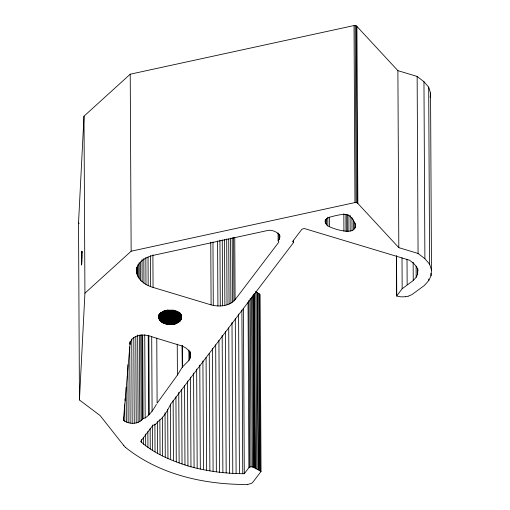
<?xml version="1.0" encoding="UTF-8"?>
<svg xmlns="http://www.w3.org/2000/svg" width="510" height="510" viewBox="0 0 510 510"><rect width="100%" height="100%" fill="white"/><g stroke="black" fill="none" stroke-linecap="round" stroke-linejoin="round"><path stroke-width="0.76" d="M81.498 261.273L81.504 262.306M81.944 254.866L81.861 251.258L81.931 252.565M81.498 261.388L81.511 260.036M81.951 254.751L81.925 257.544M81.504 260.948L81.504 260.502M81.944 255.637L81.944 255.191M136.521 271.766C136.266 261.636 147.307 256.243 155.92 254.783L267.623 230.501C273.194 229.086 283.789 234.574 278.122 240.79L278.862 242.084L235.091 299.67C229.296 306.338 219.128 307.045 211.095 304.884L153.064 287.41C144.292 285.077 134.793 277.772 136.521 267.603M81.511 260.081L81.523 258.595M81.511 259.565L81.517 259.08M81.931 257.059L81.938 256.575M81.523 258.748L81.536 258.054M81.925 257.391L81.606 264.919L81.517 263.581M81.536 258.111L81.645 253.993M81.543 257.62L81.555 257.129M81.893 259.01L81.906 258.519M81.574 256.173L81.6 255.261M81.874 259.966L81.849 260.884M81.613 254.821L81.625 254.401M81.836 261.318L81.804 262.146M81.638 254.107L81.842 251.22L81.74 252.016M81.657 253.61L81.721 252.329M81.791 262.529L81.727 263.817M130.088 343.657C131.676 333.731 145.618 333.744 152.981 337.135L182.382 346.099L185.965 348.018L188.649 350.453M79.445 399.967L78.521 222.959L84.003 116.172L130.222 74.199L354.036 25.551L354.96 202.566L131.147 251.213L84.928 293.18L79.445 399.967L100.1 415.542L123.458 445.128M124.854 403.55L130.075 343.772M81.708 264.129L81.606 264.919L81.504 262.586M124.771 404.487L124.816 403.945M430.191 97.327L430.555 93.069L428.687 87.172L423.963 81.727L417.142 76.443L397.889 70.648L356.917 26.424L356.248 25.819L354.176 25.545M408.223 296.176L411.87 294.646L424.326 285.523L428.725 280.615L431.001 275.757L431.479 270.083L430.555 93.069M142.672 335.089L143.112 418.436C138.892 424.588 128.966 424.62 123.407 420.265L124.759 404.659M396.404 255.561L396.621 296.042L402.167 288.743L413.247 280.532L416.173 277.262L417.582 274.246L417.888 269.012M125.122 400.465L125.122 398.75M180.527 314.02L180.559 320.376C184.543 310.367 167.363 307.664 161.396 312.885C152.146 322.052 171.188 327.535 177.391 322.957L177.333 311.846M190.383 357.453L190.619 354.571M325.405 219.81C324.507 222.966 326.61 225.751 329.498 226.74C333.055 228.607 357.606 237.335 355.272 223.922C353.251 219.287 350.077 214.372 344.416 214.41C339.29 214.449 334.279 216.01 329.345 217.26C327.108 218.095 324.698 220.288 325.405 222.908M156.774 338.149L157.112 403.238L177.41 375.073L182.363 367.047L188.942 360.398L190.37 357.612L190.338 352.066M170.614 404.271L293.467 242.626L293.454 240.242M170.429 404.64C167.529 410.397 164.29 416.651 159.145 420.584L155.014 424.804L152.949 425.251L140.639 441.45C154.536 454.142 173.069 461.34 190.969 466.86L190.53 377.094M156.417 404.379C153.478 409.555 150.08 414.502 145.178 417.983L143.112 418.436M177.805 322.734L180.546 320.388M292.727 241.332L301.894 229.27L304.202 228.486L409.517 260.202L413.616 263.377L416.759 267.004L417.9 270.6M191.001 466.79C208.354 471.438 226.332 473.675 244.29 473.726L248.905 467.651L248.038 302.551M255.752 291.771L260.094 294.474L261.024 471.482L252.743 482.358L251.494 483.391L247.605 484.5M249.014 467.574L250.939 466.79M408.057 296.214L405.597 296.718M405.425 296.75L401.007 296.858L396.755 296.087L396.55 256.396M355.1 202.559L357.172 202.827L357.848 203.433L398.82 247.656L418.072 253.457L424.894 258.736L429.611 264.186L431.479 270.083M247.541 484.494C204.491 484.685 159.451 474.778 125.326 447.251M252.272 466.937L251.092 466.758L250.212 298.477M252.565 467.007L254.127 467.594M261.024 471.482L254.209 467.625L253.304 294.589M78.521 222.959L79.197 223.469M125.218 447.162L123.968 445.797M123.509 445.198L123.943 445.765M188.732 350.568L190.236 353.226L190.632 356.152M292.816 241.491L293.467 242.626M81.938 252.864L81.944 253.553M81.511 263.243L81.498 262.204M430.988 273.379L431.001 275.757M428.687 87.172L429.611 264.186M428.712 279.027L428.725 280.615M423.963 81.727L424.894 258.736M417.142 76.443L418.072 253.457M417.55 268.693L417.582 274.246M416.109 266.15L416.173 277.262M413.151 262.274L413.247 280.532M407.018 259.335L407.152 284.739M402.007 257.786L402.167 288.743M397.889 70.648L398.82 247.656M356.917 26.424L357.848 203.433M356.248 25.819L357.172 202.827M355.196 25.5L356.127 202.508M355.521 224.011L355.534 227.186M354.756 222.857L354.781 228.41M353.532 219.976L353.583 229.5M351.951 217.681L352.015 230.38M350.077 215.124L350.16 230.998M348.03 214.665L348.113 231.336M346.978 214.716L347.068 231.387M345.914 214.691L346.003 231.362M343.829 213.62L343.925 231.081M329.454 217.209L329.498 226.74M327.803 217.158L327.853 225.892M326.521 218.49L326.553 224.84M325.667 219.663L325.686 223.629M325.272 219.944L325.284 222.328M279.856 235.601L279.862 237.188M279.639 234.492L279.659 238.463M279.04 234.115L279.072 239.668M278.077 232.853L278.122 240.79M259.278 293.887L260.208 470.896M258.736 293.518L259.666 470.526M257.614 292.81L258.538 469.818M257.034 292.466L257.958 469.481M255.829 291.816L256.753 468.824M254.586 293.575L255.504 468.206M253.954 294.079L254.866 467.912M252.641 295.896L253.54 467.351M251.545 297.094L252.431 466.962M248.931 300.32L249.804 467.007M243.423 308.62L244.29 473.726M241.887 310.207L242.747 473.726M238.591 314.122L239.426 473.669M235.295 318.769L236.105 473.554M234.766 237.756L235.091 299.67M233.612 237.456L233.95 300.957M232.203 237.826L232.541 302.124M231.999 322.581L232.79 473.395M230.565 238.087L230.909 303.176M228.716 238.98L229.054 304.068M228.722 327.924L229.481 473.184M226.689 238.935L227.033 304.821M225.439 331.64L226.179 472.929M224.527 239.502L224.872 305.388M222.264 239.898L222.609 305.783M222.175 335.293L222.889 472.617M219.931 240.095L220.275 305.981M218.924 340.489L219.612 472.254M217.579 240.905L217.923 305.994M215.685 344.843L216.348 471.846M212.963 241.944L213.295 305.445M212.46 348.349L213.103 471.387M210.764 242.18L211.095 304.884M209.259 353.398L209.878 470.877M206.078 357.599L206.665 470.316M202.91 360.959L203.477 469.704M199.78 365.064L200.322 469.047M196.662 369.125L197.179 468.346M193.583 373.135L194.074 467.594M190.326 352.047L190.357 357.586M189.765 351.109L189.803 359.04M188.885 350.064L188.942 360.398M187.508 381.027L187.954 465.961M184.563 385.656L184.977 465.031M182.248 345.614L182.363 367.047M182.178 345.723L182.287 367.155M181.509 315.575L181.452 318.374M181.356 316.334L181.369 318.712M181.299 314.536L181.318 318.884M181.643 389.43L182.038 464.043M181.177 315.256L181.197 319.228M181.018 314.798L181.044 319.56M180.935 314.963L180.961 319.725M180.738 313.701L180.776 320.05M180.636 313.86L180.667 320.216M180.285 313.535L180.323 320.682M180.157 313.695L180.196 320.841M180.017 313.051L180.062 320.988M179.877 313.197L179.915 321.134M179.73 312.553L179.775 321.287M179.584 312.7L179.628 321.427M179.259 312.19L179.31 321.714M178.914 312.458L178.965 321.982M178.736 312.592L178.787 322.116M178.353 312.056L178.404 322.371M178.761 392.368L179.131 463.016M178.162 312.177L178.213 322.498M177.958 311.502L178.016 322.613M177.25 344.116L177.41 375.073M176.887 311.266L176.951 323.174M176.664 311.368L176.721 323.27M176.199 310.756L176.262 323.455M175.72 310.934L175.784 323.64M175.465 311.017L175.536 323.716M175.931 396.85L176.275 461.939M175.223 311.1L175.293 323.799M174.981 311.176L175.045 323.875M174.458 310.52L174.528 324.009M173.948 310.635L174.018 324.13M173.674 310.692L173.744 324.188M173.132 309.997L173.209 324.284M172.871 310.042L172.947 324.328M173.139 400.503L173.451 460.83M172.055 310.144L172.125 324.43M171.787 310.169L171.857 324.456M171.5 310.188L171.57 324.475M171.226 310.214L171.303 324.5M170.672 310.233L170.748 324.519M170.391 310.233L170.467 324.519M169.836 310.227L169.913 324.519M170.385 404.105L170.678 459.669M169.282 310.207L169.352 324.5M169.001 310.195L169.078 324.481M168.727 310.176L168.797 324.462M168.453 310.15L168.529 324.436M167.898 310.086L167.975 324.373M167.631 310.048L167.707 324.334M167.688 409.256L167.949 458.471M167.089 309.959L167.159 324.245M166.827 310.705L166.898 324.201M166.56 310.647L166.63 324.143M166.03 310.526L166.101 324.022M165.769 310.462L165.839 323.958M165.259 311.113L165.329 323.812M164.775 310.953L164.838 323.652M164.526 310.87L164.596 323.57M165.03 412.781L165.266 457.234M164.048 310.686L164.112 323.385M163.818 311.387L163.882 323.289M163.589 311.285L163.646 323.193M163.136 311.074L163.2 322.977M162.919 311.757L162.983 322.868M162.709 311.642L162.766 322.753M162.301 312.203L162.358 322.518M162.103 312.082L162.161 322.397M161.912 312.745L161.963 322.275M162.429 417.059L162.633 455.953M161.542 312.483L161.593 322.008M161.185 312.216L161.236 321.74M161.02 312.082L161.071 321.606M160.701 312.592L160.746 321.319M160.401 313.083L160.446 321.019M160.267 313.726L160.306 320.873M160.14 313.567L160.172 320.713M160 313.414L160.038 320.56M159.885 314.058L159.917 320.407M159.764 313.899L159.802 320.248M159.553 313.567L159.585 319.923M159.464 314.198L159.49 319.757M159.292 314.664L159.318 319.432M159.866 419.704L160.051 454.627M159.152 315.123L159.171 319.094M159.024 314.778L159.101 318.922M158.986 314.568L158.954 318.406M158.903 314.912L158.916 318.234M157.354 421.521L157.52 453.269M154.887 424.097L155.034 451.873M152.892 254.866L153.064 287.41M152.49 425.04L152.624 450.438M151.706 336.651L152.101 411.264M150.386 255.593L150.552 286.55M150.15 428.33L150.259 448.966M148.863 335.969L149.277 414.553M148.034 256.97L148.18 285.549M148.219 335.612L148.633 414.987M147.862 431.587L147.945 447.461M145.841 257.41L145.981 284.401M145.63 434.016L145.694 445.918M144.738 334.643L145.178 417.983M143.826 258.525L143.96 283.133M143.469 437.204L143.501 444.35M142.041 259.507L142.156 281.737M141.876 334.688L142.322 419.622M140.48 261.987L140.575 280.245M140.754 334.968L141.206 420.693M141.359 439.569L141.378 442.744M139.153 262.784L139.236 278.664M139.332 335.095L139.785 421.617M138.082 264.308L138.146 277.006M137.292 266.564L137.337 275.298M137.649 335.044L138.108 422.363M136.75 267.195L136.782 273.545M135.775 336.37L136.227 422.892M133.792 337.473L134.245 423.198M131.739 339.125L132.179 423.262M130.222 74.199L131.147 251.213M130.05 341.592L130.056 344.02M130.012 341.987L130.018 344.441M129.731 346.902L130.133 423.102M127.863 364.752L128.169 422.694M126.161 387.154L126.346 422.076M124.663 405.386L124.746 421.26M123.388 417.091L123.407 420.265M84.003 116.172L84.928 293.18"/></g></svg>
